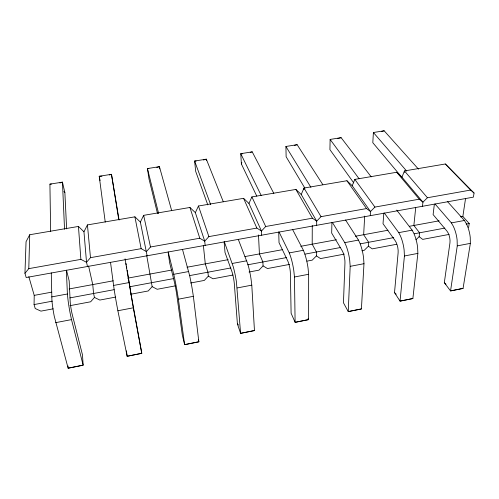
<?xml version="1.0" encoding="UTF-8"?>
<svg xmlns="http://www.w3.org/2000/svg" width="499" height="499" viewBox="0 0 499 499"><rect width="100%" height="100%" fill="white"/><g stroke="black" fill="none" stroke-linecap="round" stroke-linejoin="round"><path stroke-width="0.75" d="M292.601 229.54L303.392 250.292L304.664 253.592A19.991 4.61 79 0 1 308.058 268.163L308.644 274.282L308.625 319.603L295.109 322.335L291.11 313.253L290.381 273.271A8.988 1.884 79.1 0 0 287.698 260.796L279.028 242.676L278.723 232.041M312.268 225.504L312.193 244.192L316.441 252.001L316.41 255.912L312.243 260.141L306.929 261.139M383.8 213.154L383.026 223.72L395.196 240.699A8.757 3.156 78.4 0 1 398.121 252.787L394.516 292.601L400.036 301.128L412.879 298.533L417.869 253.398L417.607 247.385A19.48 7.435 78.3 0 0 413.802 233.289L412.137 230.158L396.724 210.091M316.665 225.305L316.697 221.151L301.221 194.467L295.882 189.427L251.895 196.912L248.951 203.442L261.457 231.025L261.644 235.197M53.181 308.825L40.943 311.127L35.217 308.525L34.069 304.571L34.219 295.371L28.842 276.72M371.225 176.883L341.11 137.668L330.12 139.427L329.92 149.644L353.735 182.871M331.929 222.479L331.679 233.077L342.152 250.617A8.87 2.532 78.8 0 1 344.952 262.898L343.462 302.799L348.24 311.594L361.413 308.937L363.983 263.703L363.559 257.634A19.735 6.057 78.7 0 0 359.954 243.306L358.482 240.094L345.564 220.003M422.491 206.287L422.94 202.157L401.969 177.17L404.452 170.939L445.326 163.984L474.05 193.026L473.401 197.136L26.179 277.519L24.95 273.302L28.78 268.643L29.728 234.736L78.449 226.446L83.957 231.767L86.533 262.293L87.487 266.503M447.541 201.633L464.407 220.477L466.253 223.533A19.236 8.739 77.9 0 1 470.245 237.399L470.364 243.362L463.072 288.391L450.541 290.923L457.265 245.87L457.109 239.888A19.299 8.414 78 0 0 453.161 225.966L451.364 222.891L434.972 203.891M24.95 273.302L26.054 241.709L29.728 234.736M332.346 222.373L344.74 242.639L346.163 245.87A19.798 5.701 78.8 0 1 349.718 260.26L350.179 266.341L348.24 311.594L361.413 308.937M364.682 216.092L363.659 234.717L368.655 242.283L368.418 246.182L364.176 250.379L361.881 250.81M418.474 169.149L384.161 130.8L373.402 132.516L372.803 142.695L401.739 177.189M370.258 215.674L370.507 211.532L352.207 185.715L346.917 180.738L304.003 188.042L301.221 194.467M404.315 172.492L404.452 170.939L427.437 197.741L470.638 190.057L474.05 193.026M384.305 213.017L398.751 232.634L400.366 235.79A19.542 7.092 78.4 0 1 404.121 249.943L404.427 255.968L400.036 301.128L412.879 298.533M415.704 207.69L413.864 225.479L419.572 232.802L419.141 236.688L415.91 239.819M434.292 204.815L433.107 214.589L446.898 231.031A8.651 3.743 78 0 1 449.936 242.938L444.316 282.652L450.541 290.923L463.072 288.391M468.623 227.432L469.235 223.558L462.854 216.46L465.517 198.733M256.748 196.095L241.391 163.99L241.859 162.58M352.207 185.715L354.839 179.391L396.717 172.261L401.969 177.17M205.151 245.352L204.721 241.167L195.352 212.643L198.465 206.012L243.568 198.334L248.951 203.442M147.118 255.781L140.369 222.08L143.662 215.343L189.926 207.465L195.352 212.643M83.957 231.767L87.437 224.912L134.905 216.834L140.369 222.08M427.437 197.741L422.94 202.157L419.254 199.195L374.924 207.079L370.507 211.532L366.534 208.57L321.032 216.66L316.697 221.151L312.418 218.194L265.705 226.502L261.457 231.025L256.854 228.074L208.875 236.607L204.721 241.167L199.787 238.229L150.492 246.993L146.438 251.583L141.148 248.658L90.481 257.665L86.533 262.293L80.875 259.374L28.78 268.643M88.579 265.992L92.752 284.592L93.575 293.493L94.467 297.441L90.662 301.783L70.01 305.662M146.768 255.781L152.145 286.644L148.24 290.961L130.844 294.229M203.38 245.608L205.295 263.871L207.921 272.204L208.326 276.134L204.328 280.419L190.637 282.995M258.488 234.935L259.424 253.91L262.879 261.975L263.06 265.892L258.981 270.152L249.026 272.024M59.861 182.99L62.45 182.135L64.87 192.595L66.635 228.891M109.3 174.987L111.477 174.313L119.086 220.047M156.761 167.446L159.424 166.66L171.656 210.559M203.43 159.992L206.33 159.175L223.29 201.752M250.217 152.401L252.226 151.852L273.783 193.331M294.279 145.44L297.142 144.685L322.809 184.605M337.786 138.522L341.11 137.668M381.355 131.499L384.161 130.8M238.254 239.314L247.86 264.158A20.259 3.075 79.4 0 1 251.028 278.978L251.789 285.154L254.459 330.55L240.587 333.351L237.418 323.976L234.337 283.925A9.107 1.191 79.4 0 0 231.798 271.25L225.024 252.519L224.132 241.853M51.278 272.891L51.921 300.604A21.183 2.52 80.4 0 0 54.26 316.304L68.126 368.2L83.152 365.162L82.491 354.914L72.299 314.726A9.45 0.911 80.3 0 1 70.178 301.477L69.174 280.925L66.673 270.851M254.459 330.55L240.587 333.351L236.414 281.754A20.328 2.676 79.4 0 0 233.301 266.865L224.332 241.815M55.657 322.647L71.5 319.616L83.152 365.162L68.126 368.2M110.51 262.268L114.084 289.04A20.889 0.692 80.1 0 0 116.697 304.459L117.883 310.752L133.289 307.808L125.062 258.869M193.363 296.319L198.864 341.784L184.624 344.659L178.38 299.188L193.363 296.319L192.414 290.094A20.534 1.46 79.7 0 0 189.483 275.018L182.466 249.338M237.218 287.935L251.789 285.154M308.07 318.418L308.625 319.603L295.109 322.335L294.466 276.995L308.644 274.282M350.179 266.341L363.983 263.703M404.427 255.968L417.869 253.398M457.265 245.87L470.364 243.362M115.718 297.073L99.831 300.061L94.467 297.441M175.43 285.852L157.173 289.283L152.145 286.644M232.939 275.043L213.029 278.785L208.326 276.134M289.47 264.42L267.458 268.556L263.06 265.892M344.26 254.122L320.508 258.588L316.41 255.912M396.574 244.292L372.242 248.864L368.418 246.182M449.137 234.411L422.69 239.383L419.141 236.688M51.647 296.911L67.409 293.992L66.355 270.184M113.554 285.447L128.879 282.609M168.175 251.908L173.746 274.3L188.653 271.543M232.297 263.46L246.799 260.771M279.041 231.979L289.277 252.906L303.392 250.292M344.74 242.639L358.482 240.094M398.751 232.634L412.137 230.158M451.364 222.891L464.407 220.477M34.069 304.571L52.376 301.165M69.922 297.897L114.152 289.663M129.397 286.825L173.615 278.592M189.626 275.61L230.825 267.944M247.616 264.813L286.601 257.559M304.964 254.141L340.655 247.492M360.334 243.83L393.736 237.611M414.251 233.794L444.784 228.105M466.178 224.126L469.235 223.558M34.219 295.371L51.703 292.152M69.186 288.933L113.273 280.812M127.713 278.155L171.818 270.034M187.038 267.233L228.168 259.661M244.94 256.573L282.365 249.687M300.722 246.306L336.413 239.732M355.332 236.252L387.997 230.239M409.299 226.315L439.126 220.826M460.558 216.878L462.854 216.46M50.649 231.598L49.919 184.137L62.45 182.135L64.539 229.228M252.226 151.852L240.755 153.686L241.391 163.99M304.895 188.198L286.127 156.742L285.915 146.475L297.142 144.685M49.919 184.137L51.466 184.069M101.946 176.197L99.226 176.266L105.239 222.092M148.858 168.562L147.442 168.575L148.995 178.96L157.503 213.485M196.119 161.071L194.61 161.046L195.695 171.394L207.802 204.889M242.645 153.773L240.755 153.686L261.195 195.477M444.316 282.652L445.987 284.224M394.516 292.601L396.194 294.192M237.418 323.976L238.478 324.992M445.326 163.984L470.638 190.057M63.922 191.497L64.87 192.595M373.402 132.516L406.729 171.151M396.717 172.261L419.254 199.195M330.12 139.427L359.093 178.773M354.839 179.391L374.924 207.079M346.917 180.738L366.534 208.57M285.915 146.475L310.921 187.356M321.032 216.66L304.003 188.042L304.01 189.57M295.882 189.427L312.418 218.194M251.895 196.912L265.705 226.502M243.568 198.334L256.854 228.074M289.277 252.906L290.493 256.224A20.06 4.229 79.1 0 1 293.83 270.857L294.466 276.995M210.665 204.677L194.61 161.046L206.33 159.175L206.467 160.653M198.465 206.012L208.875 236.607M189.926 207.465L199.787 238.229M198.365 339.888L198.864 341.784L184.624 344.659L182.322 334.979L176.771 294.865A9.232 0.462 79.8 0 0 174.376 281.991L169.604 262.617L168.207 252.687M158.638 213.566L147.442 168.575L159.424 166.66L159.736 168.887M173.746 274.3L174.519 277.8A20.602 1.042 79.8 0 1 177.388 292.944L178.38 299.188M71.5 319.616L70.159 313.285A21.108 2.046 80.3 0 1 67.752 297.66L67.409 293.992M143.662 215.343L150.492 246.993M117.883 310.752L127.158 356.274L141.785 353.317L131.455 296.45L127.195 270.352M134.905 216.834L141.148 248.658M100.068 180.582L99.226 176.266L111.477 174.313L118.75 219.585M125.916 263.46L126.197 264.994M126.484 266.522L126.771 268.057M133.289 307.808L141.785 353.317L127.158 356.274L126.415 350.884M87.437 224.912L90.481 257.665M78.449 226.446L80.875 259.374M68.039 365.985L68.101 367.464"/></g></svg>
